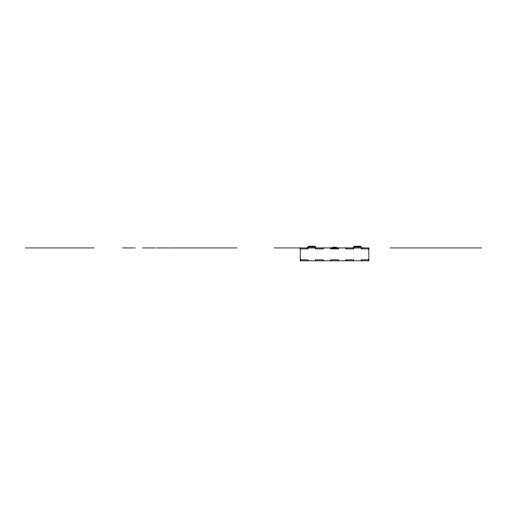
<?xml version="1.0" encoding="UTF-8"?>
<svg xmlns="http://www.w3.org/2000/svg" width="507" height="507" viewBox="0 0 507 507"><rect width="100%" height="100%" fill="white"/><g stroke="black" fill="none" stroke-linecap="round" stroke-linejoin="round"><path stroke-width="0.76" d="M308.44 246.187L314.904 246.187M354.178 246.187L360.648 246.187M314.587 246.668L314.904 246.668M354.178 246.668L354.659 246.668M360.173 246.668L360.648 246.668M307.565 246.998L315.779 246.998M353.309 246.998L361.516 246.998M307.565 247.473L308.028 247.473M353.309 247.473L353.645 247.473M25.35 247.948L94.194 247.948M122.339 247.948L135.204 247.948M142.486 247.948L155.351 247.948M156.536 247.948L169.401 247.948M170.396 247.948L237.105 247.948M274.167 247.948L368.849 247.948L368.849 260.813L300.233 260.813L300.233 247.948M390.162 247.948L481.65 247.948M300.233 248.899L307.857 248.899L307.857 247.948M368.849 248.899L361.225 248.899L361.225 247.948M300.233 259.863L307.857 259.863L307.857 260.813M368.849 259.863L361.225 259.863L361.225 260.813M353.601 247.948L353.601 248.899L345.977 248.899L345.977 247.948M353.601 260.813L353.601 259.863L345.977 259.863L345.977 260.813M338.353 247.948L338.353 248.899L330.729 248.899L330.729 247.948M338.353 260.813L338.353 259.863L330.729 259.863L330.729 260.813M336.204 248.424L336.204 247.232L332.884 247.232L332.884 248.424M334.544 247.232L334.544 248.424M323.105 247.948L323.105 248.899L315.481 248.899L315.481 247.948M323.105 260.813L323.105 259.863L315.481 259.863L315.481 260.813"/></g></svg>
